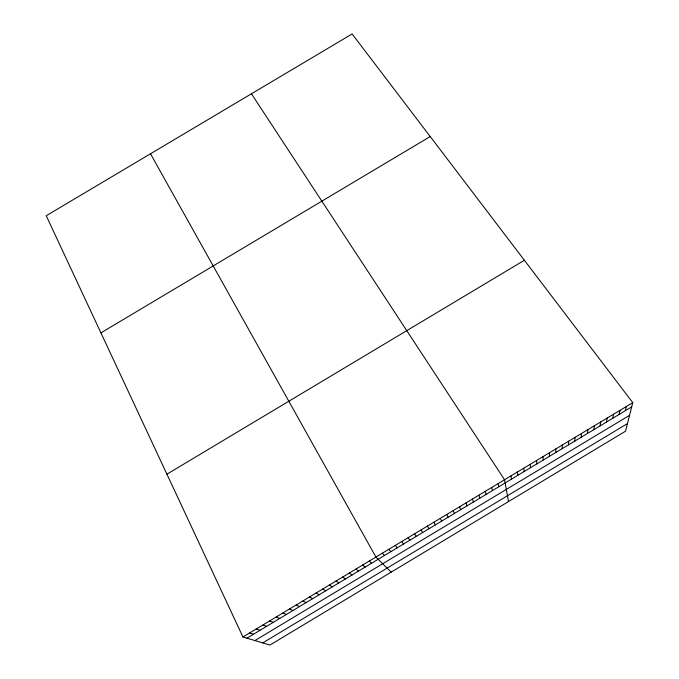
<?xml version="1.0" encoding="UTF-8"?>
<svg xmlns="http://www.w3.org/2000/svg" width="679" height="679" viewBox="0 0 679 679"><rect width="100%" height="100%" fill="white"/><g stroke="black" fill="none" stroke-linecap="round" stroke-linejoin="round"><path stroke-width="1.02" d="M555.812 452.494L555.889 448.887M562.144 448.692L562.297 445.034M568.467 444.881L568.713 441.18M574.799 441.078L575.121 437.327M581.122 437.276L581.53 433.474M587.445 433.474L587.938 429.62M593.777 429.671L594.346 425.767M600.1 425.869L600.754 421.922M606.423 422.066L607.153 418.069M612.747 418.272L613.561 414.224M619.061 414.47L619.961 410.371M625.384 410.668L626.369 406.526M632.769 402.672L625.52 431.216L269.945 645.05L242.946 636.987L46.231 215.744L352.121 33.95L632.769 402.672L242.946 636.987M246.918 638.175L631.699 406.874M254.931 640.56L629.552 415.336M262.748 642.903L627.455 423.603M166.924 474.188L524.375 260.269M100.925 332.871L430.214 136.547M249.609 632.981L253.496 634.22M256.263 628.983L260.065 630.273M262.917 624.977L266.635 626.318M269.58 620.979L273.204 622.371M276.234 616.982L279.773 618.425M282.888 612.984L286.343 614.478M289.534 608.978L292.904 610.531M296.188 604.981L299.473 606.585M302.842 600.983L306.034 602.638M309.488 596.994L312.595 598.691M316.134 592.996L319.155 594.753M322.78 588.999L325.716 590.806M329.425 585.001L332.277 586.86M336.071 581.012L338.838 582.921M342.717 577.014L345.39 578.975M349.354 573.025L351.951 575.037M356 569.036L358.504 571.098M362.637 565.038L365.056 567.16M369.274 561.049L371.608 563.222M391.197 572.134L375.92 557.06L150.5 153.777M382.353 553.19L384.526 555.456M388.795 549.319L390.883 551.637M395.237 545.449L397.232 547.817M401.679 541.579L403.589 543.998M408.113 537.709L409.946 540.178M414.546 533.838L416.295 536.359M251.434 93.787L504.548 479.747L508.529 501.569M420.988 529.976L422.652 532.54M427.422 526.106L429.001 528.72M433.856 522.236L435.349 524.901M440.281 518.374L441.698 521.09M446.714 514.504L448.047 517.271M453.148 510.642L454.395 513.451M459.573 506.78L460.744 509.64M466.006 502.91L467.084 505.83M472.431 499.048L473.433 502.01M478.856 495.186L479.773 498.199M485.281 491.324L486.113 494.388M491.706 487.463L492.453 490.577M498.131 483.601L498.793 486.767M510.973 475.886L511.474 479.145M517.39 472.024L517.814 475.334M523.806 468.171L524.146 471.523M530.223 464.309L530.477 467.721M536.639 460.455L536.817 463.91M543.056 456.594L543.149 460.107M549.472 452.74L549.481 456.296"/></g></svg>
